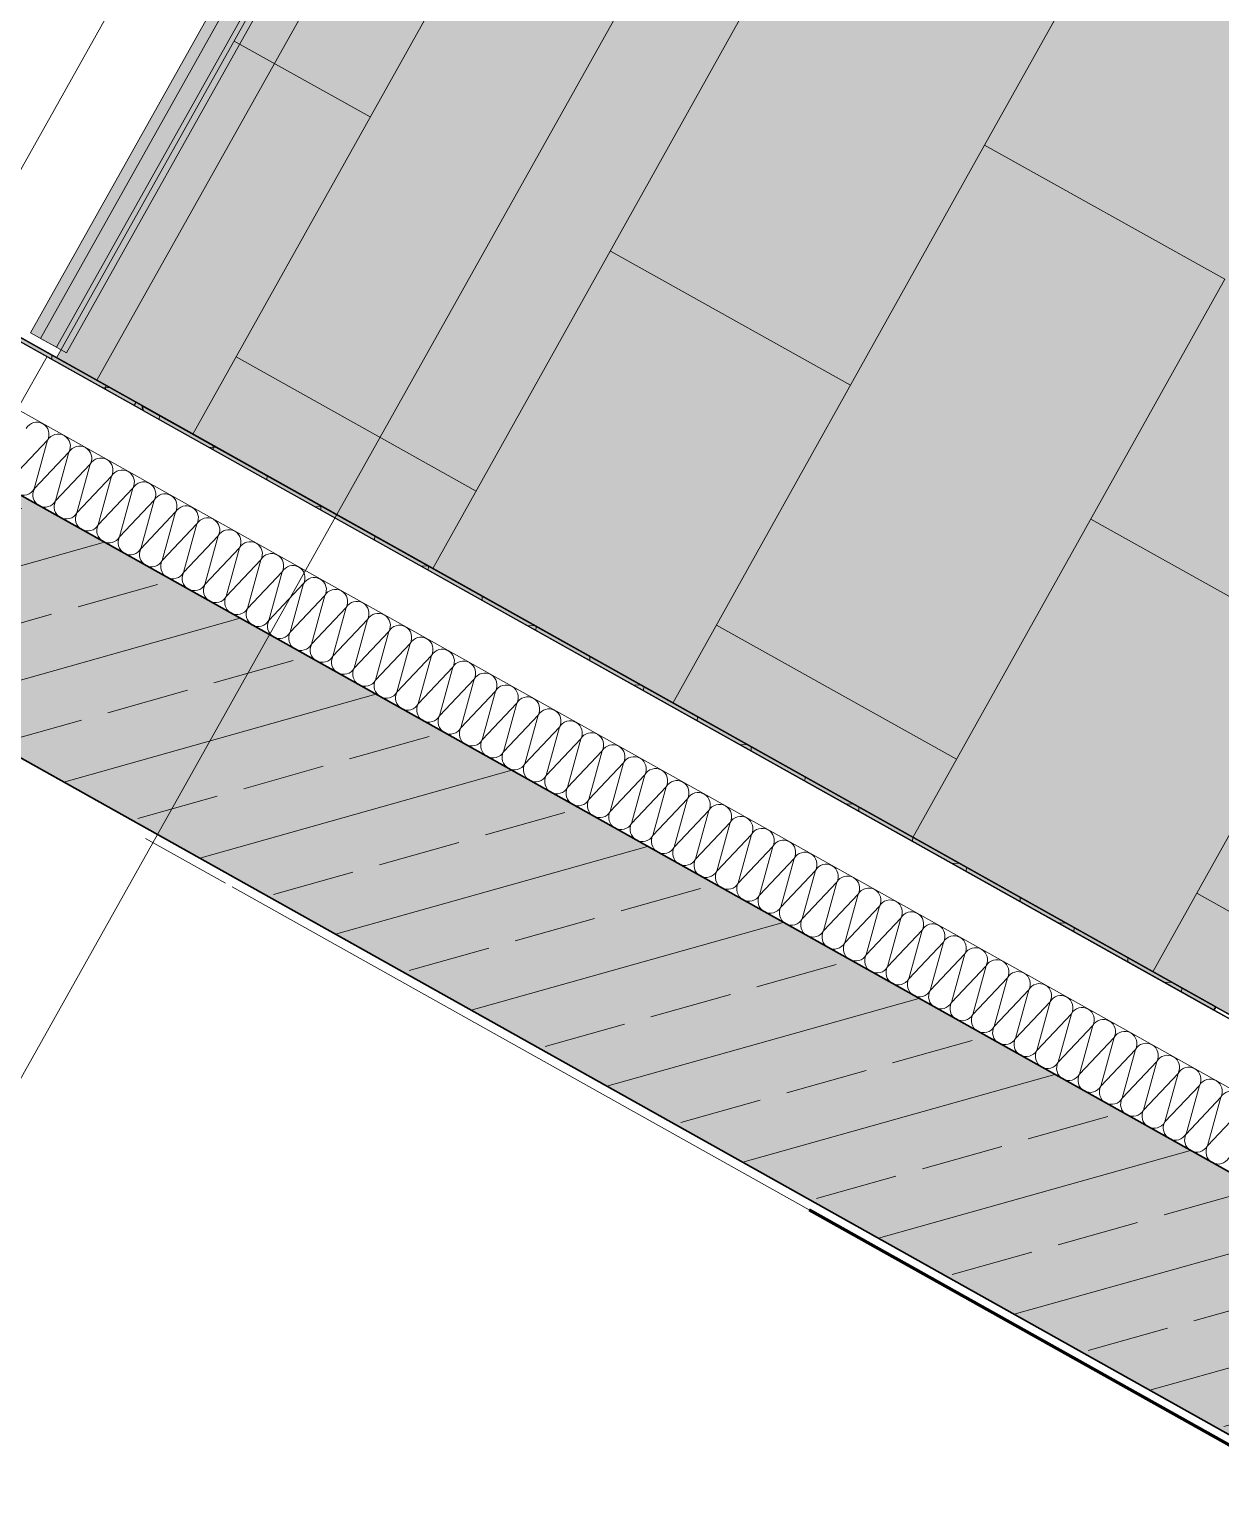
# Model space of a CAD drawing. Header units: metres. Extents: x -36 to 59, y 39 to 183.
# Drawn here: x -22.973 to -21.674, y 116.321 to 117.91 of the extents above; entities that cross this region are included whole.
import ezdxf

# ---------------------------------------------------------------- set-up
doc = ezdxf.new("R2010")
doc.units = ezdxf.units.M
doc.header["$MEASUREMENT"] = 0
for name, pattern in [('Achse', [0.0023, 0.0015, -0.0008]), ('Punktlinie', [0.0035, 0, -0.0035]), ('Strichlinie', [0.004, 0.003, -0.001]), ('Strichlinie-unter-Schnitt', [0.0024, 0.0016, -0.0008]), ('Strichpunktlinie', [0.006703, 0.003528, -0.001764, 0, -0.001411]), ('Wipeout_Contour', [1, 0, -1])]:
    doc.linetypes.add(name, pattern=pattern)
for name, color, linetype in [('00  Raster', 7, 'Continuous'), ('00  Raster Ausbau', 7, 'Continuous'), ('10  Decken', 7, 'Continuous'), ('10  Dächer', 7, 'Continuous'), ('10  Fassade', 7, 'Continuous'), ('10  Fassade_Deckschraffur', 7, 'Continuous'), ('10  Fassade_Schnittschraffur', 7, 'Continuous'), ('10  Treppen + Rampen', 7, 'Continuous'), ('10  Wand Massiv', 7, 'Continuous'), ('10  Wand Massiv_Deckschraffur', 7, 'Continuous'), ('10  Wand Massiv_Schnittschraffur', 7, 'Continuous'), ('20  Absturzsicherung', 7, 'Continuous'), ('20  Dach Aufbauten', 7, 'Continuous'), ('20  Dach Aufbauten_Deckschraffur', 7, 'Continuous'), ('30  Grundstück Grenze', 7, 'Continuous'), ('50  NUF - Raumstempel', 7, 'Continuous')]:
    doc.layers.add(name, color=color, linetype=linetype)

# ---------------------------------------------------------------- blocks, each defined once
blk = doc.blocks.new('*X1', base_point=(-0.1628, 98.0075))
at = {"layer": '20  Dach Aufbauten_Deckschraffur', "color": 9, "linetype": 'Continuous', "lineweight": 18, "ltscale": 1000}
for p, q in [((-21.9312, 117.7838), (-21.4924, 118.5696)), ((-22.7946, 117.4682), (-22.455, 118.0763)), ((-22.7946, 117.4682), (-22.455, 118.0763)), ((-22.5329, 117.3216), (-22.1931, 117.9301)), ((-22.6013, 117.8144), (-22.7496, 117.8972)), ((-22.2712, 117.1749), (-21.9312, 117.7838)), ((-22.2712, 117.1749), (-21.9312, 117.7838)), ((-21.6693, 117.6375), (-21.9312, 117.7838)), ((-22.0775, 117.5219), (-22.3394, 117.6681)), ((-22.0095, 117.0283), (-21.6693, 117.6375)), ((-22.4857, 117.4062), (-22.7476, 117.5525)), ((-21.7478, 116.8817), (-21.4073, 117.4913)), ((-21.7478, 116.8817), (-21.4073, 117.4913)), ((-21.5536, 117.2293), (-21.8155, 117.3756)), ((-21.9618, 117.1137), (-22.2237, 117.2599)), ((-21.4379, 116.8211), (-21.6999, 116.9674))]:
    blk.add_line(p, q, dxfattribs=at)
blk = doc.blocks.new('*X9', base_point=(-0.1628, 98.0075))
at = {"layer": '10  Wand Massiv_Schnittschraffur', "color": 98, "linetype": 'Continuous', "lineweight": 13, "ltscale": 1000, "true_color": 0x000100}
for p, q in [((-22.9532, 117.4616), (-22.9909, 117.4216)), ((-22.9532, 117.4616), (-22.9677, 117.4085)), ((-22.93, 117.4485), (-22.9677, 117.4085)), ((-22.93, 117.4485), (-22.9444, 117.3955)), ((-22.9067, 117.4355), (-22.9444, 117.3955)), ((-22.9067, 117.4355), (-22.9211, 117.3825)), ((-22.8834, 117.4225), (-22.9211, 117.3825)), ((-22.8834, 117.4225), (-22.8979, 117.3694)), ((-22.8602, 117.4094), (-22.8979, 117.3694)), ((-22.8602, 117.4094), (-22.8746, 117.3564)), ((-22.8369, 117.3964), (-22.8746, 117.3564)), ((-22.8369, 117.3964), (-22.8513, 117.3433)), ((-22.8136, 117.3834), (-22.8513, 117.3433)), ((-22.8136, 117.3834), (-22.8281, 117.3303)), ((-22.7904, 117.3703), (-22.8281, 117.3303)), ((-22.7904, 117.3703), (-22.8048, 117.3173)), ((-22.7671, 117.3573), (-22.8048, 117.3173)), ((-22.7671, 117.3573), (-22.7816, 117.3042)), ((-22.7439, 117.3443), (-22.7816, 117.3042)), ((-22.7439, 117.3443), (-22.7583, 117.2912)), ((-22.7206, 117.3312), (-22.7583, 117.2912)), ((-22.7206, 117.3312), (-22.735, 117.2782)), ((-22.6973, 117.3182), (-22.735, 117.2782)), ((-22.6973, 117.3182), (-22.7118, 117.2651)), ((-22.6741, 117.3052), (-22.7118, 117.2651)), ((-22.6741, 117.3052), (-22.6885, 117.2521)), ((-22.6508, 117.2921), (-22.6885, 117.2521)), ((-22.6508, 117.2921), (-22.6652, 117.2391)), ((-22.6275, 117.2791), (-22.6652, 117.2391)), ((-22.6275, 117.2791), (-22.642, 117.226)), ((-22.6043, 117.266), (-22.642, 117.226)), ((-22.6043, 117.266), (-22.6187, 117.213)), ((-22.581, 117.253), (-22.6187, 117.213)), ((-22.581, 117.253), (-22.5954, 117.2)), ((-22.5577, 117.24), (-22.5954, 117.2)), ((-22.5577, 117.24), (-22.5722, 117.1869)), ((-22.5345, 117.2269), (-22.5722, 117.1869)), ((-22.5345, 117.2269), (-22.5489, 117.1739)), ((-22.5112, 117.2139), (-22.5489, 117.1739)), ((-22.5112, 117.2139), (-22.5257, 117.1609)), ((-22.488, 117.2009), (-22.5257, 117.1609)), ((-22.488, 117.2009), (-22.5024, 117.1478)), ((-22.4647, 117.1878), (-22.5024, 117.1478)), ((-22.4647, 117.1878), (-22.4791, 117.1348)), ((-22.4414, 117.1748), (-22.4791, 117.1348)), ((-22.4414, 117.1748), (-22.4559, 117.1218)), ((-22.4182, 117.1618), (-22.4559, 117.1218)), ((-22.4182, 117.1618), (-22.4326, 117.1087)), ((-22.3949, 117.1487), (-22.4326, 117.1087)), ((-22.3949, 117.1487), (-22.4093, 117.0957)), ((-22.3716, 117.1357), (-22.4093, 117.0957)), ((-22.3716, 117.1357), (-22.3861, 117.0827)), ((-22.3484, 117.1227), (-22.3861, 117.0827)), ((-22.3484, 117.1227), (-22.3628, 117.0696)), ((-22.3251, 117.1096), (-22.3628, 117.0696)), ((-22.3251, 117.1096), (-22.3395, 117.0566)), ((-22.3018, 117.0966), (-22.3395, 117.0566)), ((-22.3018, 117.0966), (-22.3163, 117.0435)), ((-22.2786, 117.0836), (-22.3163, 117.0435)), ((-22.2786, 117.0836), (-22.293, 117.0305)), ((-22.2553, 117.0705), (-22.293, 117.0305)), ((-22.2553, 117.0705), (-22.2698, 117.0175)), ((-22.232, 117.0575), (-22.2698, 117.0175)), ((-22.232, 117.0575), (-22.2465, 117.0044)), ((-22.2088, 117.0445), (-22.2465, 117.0044)), ((-22.2088, 117.0445), (-22.2232, 116.9914)), ((-22.1855, 117.0314), (-22.2232, 116.9914)), ((-22.1855, 117.0314), (-22.2, 116.9784)), ((-22.1623, 117.0184), (-22.2, 116.9784)), ((-22.1623, 117.0184), (-22.1767, 116.9653)), ((-22.139, 117.0053), (-22.1767, 116.9653)), ((-22.139, 117.0053), (-22.1534, 116.9523)), ((-22.1157, 116.9923), (-22.1534, 116.9523)), ((-22.1157, 116.9923), (-22.1302, 116.9393)), ((-22.0925, 116.9793), (-22.1302, 116.9393)), ((-22.0925, 116.9793), (-22.1069, 116.9262)), ((-22.0692, 116.9662), (-22.1069, 116.9262)), ((-22.0692, 116.9662), (-22.0836, 116.9132)), ((-22.0459, 116.9532), (-22.0836, 116.9132)), ((-22.0459, 116.9532), (-22.0604, 116.9002)), ((-22.0227, 116.9402), (-22.0604, 116.9002)), ((-22.0227, 116.9402), (-22.0371, 116.8871)), ((-21.9994, 116.9271), (-22.0371, 116.8871)), ((-21.9994, 116.9271), (-22.0138, 116.8741)), ((-21.9761, 116.9141), (-22.0138, 116.8741)), ((-21.9761, 116.9141), (-21.9906, 116.8611)), ((-21.9529, 116.9011), (-21.9906, 116.8611)), ((-21.9529, 116.9011), (-21.9673, 116.848)), ((-21.9296, 116.888), (-21.9673, 116.848)), ((-21.9296, 116.888), (-21.9441, 116.835)), ((-21.9064, 116.875), (-21.9441, 116.835)), ((-21.9064, 116.875), (-21.9208, 116.822)), ((-21.8831, 116.862), (-21.9208, 116.822)), ((-21.8831, 116.862), (-21.8975, 116.8089)), ((-21.8598, 116.8489), (-21.8975, 116.8089)), ((-21.8598, 116.8489), (-21.8743, 116.7959)), ((-21.8366, 116.8359), (-21.8743, 116.7959)), ((-21.8366, 116.8359), (-21.851, 116.7829)), ((-21.8133, 116.8229), (-21.851, 116.7829)), ((-21.8133, 116.8229), (-21.8277, 116.7698)), ((-21.79, 116.8098), (-21.8277, 116.7698)), ((-21.79, 116.8098), (-21.8045, 116.7568)), ((-21.7668, 116.7968), (-21.8045, 116.7568)), ((-21.7668, 116.7968), (-21.7812, 116.7437)), ((-21.7435, 116.7838), (-21.7812, 116.7437)), ((-21.7435, 116.7838), (-21.7579, 116.7307)), ((-21.7202, 116.7707), (-21.7579, 116.7307)), ((-21.7202, 116.7707), (-21.7347, 116.7177)), ((-21.697, 116.7577), (-21.7347, 116.7177)), ((-21.697, 116.7577), (-21.7114, 116.7046)), ((-21.6737, 116.7447), (-21.7114, 116.7046)), ((-21.6737, 116.7447), (-21.6882, 116.6916)), ((-21.6505, 116.7316), (-21.6882, 116.6916))]:
    blk.add_line(p, q, dxfattribs=at)
for centre, start, end in [((-22.9649, 117.4681), 60.738, 150.738), ((-22.9649, 117.4681), 330.738, 60.738), ((-22.9416, 117.4551), 60.738, 150.738), ((-22.9416, 117.4551), 330.738, 60.738), ((-22.9183, 117.442), 60.738, 150.738), ((-22.9183, 117.442), 330.738, 60.738), ((-22.8951, 117.429), 60.738, 150.738), ((-22.8951, 117.429), 330.738, 60.738), ((-22.8718, 117.4159), 60.738, 150.738), ((-22.8718, 117.4159), 330.738, 60.738), ((-22.8485, 117.4029), 60.738, 150.738), ((-22.8485, 117.4029), 330.738, 60.738), ((-22.9793, 117.415), 240.738, 330.738), ((-22.956, 117.402), 150.738, 240.738), ((-22.956, 117.402), 240.738, 330.738), ((-22.9328, 117.389), 150.738, 240.738), ((-22.8253, 117.3899), 60.738, 150.738), ((-22.8253, 117.3899), 330.738, 60.738), ((-22.9328, 117.389), 240.738, 330.738), ((-22.9095, 117.3759), 150.738, 240.738), ((-22.802, 117.3768), 60.738, 150.738), ((-22.802, 117.3768), 330.738, 60.738), ((-22.9095, 117.3759), 240.738, 330.738), ((-22.8862, 117.3629), 150.738, 240.738), ((-22.7787, 117.3638), 60.738, 150.738), ((-22.7787, 117.3638), 330.738, 60.738), ((-22.7555, 117.3508), 60.738, 150.738), ((-22.8862, 117.3629), 240.738, 330.738), ((-22.863, 117.3499), 150.738, 240.738), ((-22.7555, 117.3508), 330.738, 60.738), ((-22.7322, 117.3377), 60.738, 150.738), ((-22.7322, 117.3377), 330.738, 60.738), ((-22.863, 117.3499), 240.738, 330.738), ((-22.8397, 117.3368), 150.738, 240.738), ((-22.709, 117.3247), 60.738, 150.738), ((-22.709, 117.3247), 330.738, 60.738), ((-22.8397, 117.3368), 240.738, 330.738), ((-22.8165, 117.3238), 150.738, 240.738), ((-22.8165, 117.3238), 240.738, 330.738), ((-22.7932, 117.3108), 150.738, 240.738), ((-22.6857, 117.3117), 60.738, 150.738), ((-22.6857, 117.3117), 330.738, 60.738), ((-22.7932, 117.3108), 240.738, 330.738), ((-22.7699, 117.2977), 150.738, 240.738), ((-22.6624, 117.2986), 60.738, 150.738), ((-22.6624, 117.2986), 330.738, 60.738), ((-22.7699, 117.2977), 240.738, 330.738), ((-22.7467, 117.2847), 150.738, 240.738), ((-22.6392, 117.2856), 60.738, 150.738), ((-22.6392, 117.2856), 330.738, 60.738), ((-22.6159, 117.2726), 60.738, 150.738), ((-22.6159, 117.2726), 330.738, 60.738), ((-22.7467, 117.2847), 240.738, 330.738), ((-22.7234, 117.2717), 150.738, 240.738), ((-22.5926, 117.2595), 60.738, 150.738), ((-22.5926, 117.2595), 330.738, 60.738), ((-22.7234, 117.2717), 240.738, 330.738), ((-22.7001, 117.2586), 150.738, 240.738), ((-22.7001, 117.2586), 240.738, 330.738), ((-22.6769, 117.2456), 150.738, 240.738), ((-22.5694, 117.2465), 60.738, 150.738), ((-22.5694, 117.2465), 330.738, 60.738), ((-22.6769, 117.2456), 240.738, 330.738), ((-22.6536, 117.2326), 150.738, 240.738), ((-22.5461, 117.2335), 60.738, 150.738), ((-22.5461, 117.2335), 330.738, 60.738), ((-22.6536, 117.2326), 240.738, 330.738), ((-22.6303, 117.2195), 150.738, 240.738), ((-22.5228, 117.2204), 60.738, 150.738), ((-22.5228, 117.2204), 330.738, 60.738), ((-22.4996, 117.2074), 60.738, 150.738), ((-22.6303, 117.2195), 240.738, 330.738), ((-22.6071, 117.2065), 150.738, 240.738), ((-22.4996, 117.2074), 330.738, 60.738), ((-22.4763, 117.1944), 60.738, 150.738), ((-22.4763, 117.1944), 330.738, 60.738), ((-22.6071, 117.2065), 240.738, 330.738), ((-22.5838, 117.1934), 150.738, 240.738), ((-22.4531, 117.1813), 60.738, 150.738), ((-22.4531, 117.1813), 330.738, 60.738), ((-22.5838, 117.1934), 240.738, 330.738), ((-22.5605, 117.1804), 150.738, 240.738), ((-22.5605, 117.1804), 240.738, 330.738), ((-22.5373, 117.1674), 150.738, 240.738), ((-22.4298, 117.1683), 60.738, 150.738), ((-22.4298, 117.1683), 330.738, 60.738), ((-22.5373, 117.1674), 240.738, 330.738), ((-22.514, 117.1543), 150.738, 240.738), ((-22.4065, 117.1552), 60.738, 150.738), ((-22.4065, 117.1552), 330.738, 60.738), ((-22.514, 117.1543), 240.738, 330.738), ((-22.4908, 117.1413), 150.738, 240.738), ((-22.3833, 117.1422), 60.738, 150.738), ((-22.3833, 117.1422), 330.738, 60.738), ((-22.36, 117.1292), 60.738, 150.738), ((-22.36, 117.1292), 330.738, 60.738), ((-22.4908, 117.1413), 240.738, 330.738), ((-22.4675, 117.1283), 150.738, 240.738), ((-22.3367, 117.1161), 60.738, 150.738), ((-22.3367, 117.1161), 330.738, 60.738), ((-22.4675, 117.1283), 240.738, 330.738), ((-22.4442, 117.1152), 150.738, 240.738), ((-22.4442, 117.1152), 240.738, 330.738), ((-22.421, 117.1022), 150.738, 240.738), ((-22.3135, 117.1031), 60.738, 150.738), ((-22.3135, 117.1031), 330.738, 60.738), ((-22.421, 117.1022), 240.738, 330.738), ((-22.3977, 117.0892), 150.738, 240.738), ((-22.2902, 117.0901), 60.738, 150.738), ((-22.2902, 117.0901), 330.738, 60.738), ((-22.3977, 117.0892), 240.738, 330.738), ((-22.3744, 117.0761), 150.738, 240.738), ((-22.2669, 117.077), 60.738, 150.738), ((-22.2669, 117.077), 330.738, 60.738), ((-22.2437, 117.064), 60.738, 150.738), ((-22.3744, 117.0761), 240.738, 330.738), ((-22.3512, 117.0631), 150.738, 240.738), ((-22.2437, 117.064), 330.738, 60.738), ((-22.2204, 117.051), 60.738, 150.738), ((-22.2204, 117.051), 330.738, 60.738), ((-22.3512, 117.0631), 240.738, 330.738), ((-22.3279, 117.0501), 150.738, 240.738), ((-22.1972, 117.0379), 60.738, 150.738), ((-22.1972, 117.0379), 330.738, 60.738), ((-22.3279, 117.0501), 240.738, 330.738), ((-22.3046, 117.037), 150.738, 240.738), ((-22.3046, 117.037), 240.738, 330.738), ((-22.2814, 117.024), 150.738, 240.738), ((-22.1739, 117.0249), 60.738, 150.738), ((-22.1739, 117.0249), 330.738, 60.738), ((-22.2814, 117.024), 240.738, 330.738), ((-22.2581, 117.011), 150.738, 240.738), ((-22.1506, 117.0119), 60.738, 150.738), ((-22.1506, 117.0119), 330.738, 60.738), ((-22.2581, 117.011), 240.738, 330.738), ((-22.2349, 116.9979), 150.738, 240.738), ((-22.1274, 116.9988), 60.738, 150.738), ((-22.1274, 116.9988), 330.738, 60.738), ((-22.1041, 116.9858), 60.738, 150.738), ((-22.1041, 116.9858), 330.738, 60.738), ((-22.2349, 116.9979), 240.738, 330.738), ((-22.2116, 116.9849), 150.738, 240.738), ((-22.0808, 116.9728), 60.738, 150.738), ((-22.0808, 116.9728), 330.738, 60.738), ((-22.2116, 116.9849), 240.738, 330.738), ((-22.1883, 116.9719), 150.738, 240.738), ((-22.0576, 116.9597), 60.738, 150.738), ((-22.0576, 116.9597), 330.738, 60.738), ((-22.1883, 116.9719), 240.738, 330.738), ((-22.1651, 116.9588), 150.738, 240.738), ((-22.1651, 116.9588), 240.738, 330.738), ((-22.1418, 116.9458), 150.738, 240.738), ((-22.0343, 116.9467), 60.738, 150.738), ((-22.0343, 116.9467), 330.738, 60.738), ((-22.1418, 116.9458), 240.738, 330.738), ((-22.1185, 116.9328), 150.738, 240.738), ((-22.011, 116.9337), 60.738, 150.738), ((-22.011, 116.9337), 330.738, 60.738), ((-21.9878, 116.9206), 60.738, 150.738), ((-22.1185, 116.9328), 240.738, 330.738), ((-22.0953, 116.9197), 150.738, 240.738), ((-21.9878, 116.9206), 330.738, 60.738), ((-21.9645, 116.9076), 60.738, 150.738), ((-21.9645, 116.9076), 330.738, 60.738), ((-22.0953, 116.9197), 240.738, 330.738), ((-22.072, 116.9067), 150.738, 240.738), ((-21.9413, 116.8946), 60.738, 150.738), ((-21.9413, 116.8946), 330.738, 60.738), ((-22.072, 116.9067), 240.738, 330.738), ((-22.0487, 116.8936), 150.738, 240.738), ((-22.0487, 116.8936), 240.738, 330.738), ((-22.0255, 116.8806), 150.738, 240.738), ((-21.918, 116.8815), 60.738, 150.738), ((-21.918, 116.8815), 330.738, 60.738), ((-22.0255, 116.8806), 240.738, 330.738), ((-22.0022, 116.8676), 150.738, 240.738), ((-21.8947, 116.8685), 60.738, 150.738), ((-21.8947, 116.8685), 330.738, 60.738), ((-22.0022, 116.8676), 240.738, 330.738), ((-21.979, 116.8545), 150.738, 240.738), ((-21.8715, 116.8554), 60.738, 150.738), ((-21.8715, 116.8554), 330.738, 60.738), ((-21.8482, 116.8424), 60.738, 150.738), ((-21.979, 116.8545), 240.738, 330.738), ((-21.9557, 116.8415), 150.738, 240.738), ((-21.8482, 116.8424), 330.738, 60.738), ((-21.8249, 116.8294), 60.738, 150.738), ((-21.8249, 116.8294), 330.738, 60.738), ((-21.9557, 116.8415), 240.738, 330.738), ((-21.9324, 116.8285), 150.738, 240.738), ((-21.8017, 116.8163), 60.738, 150.738), ((-21.8017, 116.8163), 330.738, 60.738), ((-21.9324, 116.8285), 240.738, 330.738), ((-21.9092, 116.8154), 150.738, 240.738), ((-21.9092, 116.8154), 240.738, 330.738), ((-21.8859, 116.8024), 150.738, 240.738), ((-21.7784, 116.8033), 60.738, 150.738), ((-21.7784, 116.8033), 330.738, 60.738), ((-21.8859, 116.8024), 240.738, 330.738), ((-21.8626, 116.7894), 150.738, 240.738), ((-21.7551, 116.7903), 60.738, 150.738), ((-21.7551, 116.7903), 330.738, 60.738), ((-21.8626, 116.7894), 240.738, 330.738), ((-21.8394, 116.7763), 150.738, 240.738), ((-21.7319, 116.7772), 60.738, 150.738), ((-21.7319, 116.7772), 330.738, 60.738), ((-21.7086, 116.7642), 60.738, 150.738), ((-21.7086, 116.7642), 330.738, 60.738), ((-21.8394, 116.7763), 240.738, 330.738), ((-21.8161, 116.7633), 150.738, 240.738), ((-21.6853, 116.7512), 60.738, 150.738), ((-21.6853, 116.7512), 330.738, 60.738), ((-21.8161, 116.7633), 240.738, 330.738), ((-21.7928, 116.7503), 150.738, 240.738), ((-21.7928, 116.7503), 240.738, 330.738), ((-21.7696, 116.7372), 150.738, 240.738), ((-21.6621, 116.7381), 60.738, 150.738), ((-21.7696, 116.7372), 240.738, 330.738), ((-21.7463, 116.7242), 150.738, 240.738), ((-21.7463, 116.7242), 240.738, 330.738), ((-21.7231, 116.7112), 150.738, 240.738), ((-21.7231, 116.7112), 240.738, 330.738), ((-21.6998, 116.6981), 150.738, 240.738), ((-21.6998, 116.6981), 240.738, 330.738), ((-21.6765, 116.6851), 150.738, 240.738), ((-21.6765, 116.6851), 240.738, 330.738)]:
    blk.add_arc(centre, 0.0133, start, end, dxfattribs=at)

msp = doc.modelspace()

# ---------------------------------------------------------------- hatches: boundary and pattern name
at = {"layer": '10  Wand Massiv_Schnittschraffur', "linetype": 'Continuous', "lineweight": 100}
msp.add_hatch(color=6, dxfattribs=at).paths.add_polyline_path([(-21.1013, 116.3475), (-23.0951, 117.4646), (-23.2173, 117.2465), (-21.2235, 116.1294)])
at = {"layer": '10  Wand Massiv_Schnittschraffur', "linetype": 'Continuous', "lineweight": 13, "true_color": 0x000100}
h = msp.add_hatch(dxfattribs=at)
h.set_pattern_fill('Beton__Stahlbeton_0002', color=98, style=0, pattern_type=2)
h.set_pattern_definition([(195.73796, (0, 0), (-0.03254858, 0.11550147), []), (195.73796, (0.01627, -0.05775), (-0.03254858, 0.11550147), [0.09, -0.03])])
h.paths.add_polyline_path([(-21.1013, 116.3475), (-23.0951, 117.4646), (-23.2173, 117.2465), (-21.2235, 116.1294)])
at = {"layer": '20  Dach Aufbauten_Deckschraffur', "linetype": 'Continuous', "lineweight": 18, "true_color": 0xefefef}
msp.add_hatch(color=7, dxfattribs=at).paths.add_polyline_path([(-18.7395, 125.0541), (-22.9433, 117.5515), (-21.0851, 116.5104), (-20.8432, 116.9422), (-20.1857, 118.1156), (-20.1988, 118.1229), (-16.8945, 124.0203)])

# ---------------------------------------------------------------- linework, layer by layer
at = {"layer": '10  Decken', "color": 7, "linetype": 'Punktlinie', "lineweight": 13, "ltscale": 1000, "flags": 128}
msp.add_lwpolyline([(1.6639, 161.776), (-18.7726, 125.3019), (-16.6353, 124.1043), (-21.0101, 116.2964), (-22.973, 117.3962), (-23.0952, 117.1781), (-10.2099, 109.9585), (-9.9704, 110.3859), (-3.4571, 122.0106), (-0.8442, 120.5466), (0.5391, 119.7715)], dxfattribs=at)
at = {"layer": '10  Dächer', "color": 255, "linetype": 'Punktlinie', "lineweight": 18, "ltscale": 1000, "flags": 128}
msp.add_lwpolyline([(-23.1474, 117.494), (-21.0101, 116.2964), (-16.6353, 124.1043), (-18.7726, 125.3019)], close=True, dxfattribs=at)
at = {"layer": '10  Fassade', "color": 7, "linetype": 'Strichlinie', "lineweight": 25, "ltscale": 1000, "flags": 128}
msp.add_lwpolyline([(-21.6748, 116.8408), (-21.6767, 116.8373)], dxfattribs=at)
at = {"layer": '10  Wand Massiv', "color": 7, "linetype": 'Continuous', "lineweight": 35, "ltscale": 1000}
msp.add_line((-21.1013, 116.3475), (-23.0951, 117.4646), dxfattribs=at)
at = {"layer": '10  Wand Massiv', "color": 7, "linetype": 'Continuous', "lineweight": 35, "ltscale": 1000, "flags": 128}
msp.add_lwpolyline([(-23.2173, 117.2465), (-21.2235, 116.1294)], dxfattribs=at)
at = {"layer": '20  Dach Aufbauten', "color": 7, "linetype": 'Continuous', "lineweight": 13, "ltscale": 1000, "flags": 128}
msp.add_lwpolyline([(-18.7395, 125.0541), (-22.9433, 117.5515), (-21.0851, 116.5104), (-20.8432, 116.9422), (-20.1857, 118.1156), (-20.1988, 118.1229), (-16.8945, 124.0203)], close=True, dxfattribs=at)

# ---------------------------------------------------------------- block references
at = {"layer": '10  Treppen + Rampen', "color": 7, "linetype": 'Continuous', "lineweight": 13, "ltscale": 1000}
msp.add_blockref('*X1', (-0.1628, 98.0075), dxfattribs=at)

# ---------------------------------------------------------------- next in the draw order: wipeouts: each hides what was drawn before it
at = {"color": 254, "linetype": 'Wipeout_Contour', "lineweight": 0, "ltscale": 493.249502}
msp.add_wipeout([(-19.1844, 125.3034), (-23.4615, 117.6699), (-23.287, 117.5722), (-19.01, 125.2056)], dxfattribs=at).dxf.layer = '10  Wand Massiv_Deckschraffur'

# ---------------------------------------------------------------- next in the draw order: wipeouts: each hides what was drawn before it
at = {"color": 254, "linetype": 'Wipeout_Contour', "lineweight": 0, "ltscale": 492.573199}
msp.add_wipeout([(-23.1343, 117.4866), (-18.8573, 125.1201), (-18.8704, 125.1274), (-23.1474, 117.494)], dxfattribs=at).dxf.layer = '10  Wand Massiv_Deckschraffur'

# ---------------------------------------------------------------- next in the draw order: wipeouts: each hides what was drawn before it
at = {"color": 254, "linetype": 'Wipeout_Contour', "lineweight": 0, "ltscale": 492.794558}
msp.add_wipeout([(-19.01, 125.2056), (-23.287, 117.5722), (-23.1474, 117.494), (-18.8704, 125.1274)], dxfattribs=at).dxf.layer = '10  Wand Massiv_Deckschraffur'

# ---------------------------------------------------------------- next in the draw order: hatches: boundary and pattern name
at = {"layer": '20  Absturzsicherung', "linetype": 'Continuous', "lineweight": 0, "true_color": 0xffffff}
for points in [[(-22.0112, 119.2014), (-22.0504, 119.2234), (-22.9718, 117.579), (-22.9325, 117.557)], [(-22.0221, 119.2076), (-22.0395, 119.2173), (-22.9609, 117.5728), (-22.9434, 117.5631)]]:
    msp.add_hatch(color=7, dxfattribs=at).paths.add_polyline_path(points)

# ---------------------------------------------------------------- next in the draw order: linework, layer by layer
at = {"layer": '10  Fassade', "color": 7, "linetype": 'Strichlinie-unter-Schnitt', "lineweight": 18, "ltscale": 1000, "flags": 128}
for points in [[(-22.9999, 117.5833), (-22.952, 117.5564)], [(-22.9862, 117.4953), (-22.952, 117.5564)]]:
    msp.add_lwpolyline(points, dxfattribs=at)
at = {"layer": '10  Fassade', "color": 7, "linetype": 'Strichlinie', "lineweight": 25, "ltscale": 1000, "flags": 128}
for points in [[(-22.8569, 117.5031), (-22.8588, 117.4996)], [(-22.8481, 117.4982), (-22.8501, 117.4947)], [(-21.0408, 116.481), (-21.6767, 116.8373), (-22.8501, 117.4947)], [(-21.0389, 116.4845), (-21.6748, 116.8408), (-22.8481, 117.4982)]]:
    msp.add_lwpolyline(points, dxfattribs=at)
at = {"layer": '10  Wand Massiv', "color": 7, "linetype": 'Continuous', "lineweight": 18, "ltscale": 1000, "flags": 128}
msp.add_lwpolyline([(-23.1343, 117.4866), (-18.8573, 125.1201)], dxfattribs=at)
at = {"layer": '10  Wand Massiv', "color": 7, "linetype": 'Continuous', "lineweight": 13, "ltscale": 1000, "flags": 128}
msp.add_lwpolyline([(-21.0622, 116.4173), (-23.056, 117.5344)], dxfattribs=at)
at = {"layer": '20  Absturzsicherung', "color": 7, "linetype": 'Continuous', "lineweight": 18, "ltscale": 1000}
for p, q in [((-22.0504, 119.2234), (-22.9718, 117.579)), ((-22.0395, 119.2173), (-22.9609, 117.5728)), ((-22.9434, 117.5631), (-22.0221, 119.2076)), ((-22.9325, 117.557), (-22.0112, 119.2014)), ((-22.9718, 117.579), (-22.9325, 117.557)), ((-22.9609, 117.5728), (-22.9434, 117.5631))]:
    msp.add_line(p, q, dxfattribs=at)
at = {"layer": '50  NUF - Raumstempel', "color": 7, "linetype": 'Strichlinie', "lineweight": 13, "ltscale": 1000, "flags": 128}
msp.add_lwpolyline([(-16.8762, 123.8381), (-18.7692, 124.8988), (-22.8996, 117.5271), (-21.0066, 116.4664)], close=True, dxfattribs=at)

# ---------------------------------------------------------------- next in the draw order: block references
at = {"layer": '10  Treppen + Rampen', "color": 7, "linetype": 'Continuous', "lineweight": 13, "ltscale": 1000}
msp.add_blockref('*X9', (-0.1628, 98.0075), dxfattribs=at)

# ---------------------------------------------------------------- next in the draw order: wipeouts: each hides what was drawn before it
at = {"color": 254, "linetype": 'Wipeout_Contour', "lineweight": 0, "ltscale": 483.655818}
msp.add_wipeout([(-22.3986, 119.8656), (-22.4021, 119.8675), (-23.7194, 117.5164), (-23.7159, 117.5145)], dxfattribs=at).dxf.layer = '10  Fassade_Deckschraffur'

# ---------------------------------------------------------------- next in the draw order: linework, layer by layer
at = {"layer": '10  Fassade', "color": 7, "linetype": 'Strichlinie', "lineweight": 25, "ltscale": 1000, "flags": 128}
for points in [[(-22.8588, 117.4996), (-23.1947, 117.6878)], [(-22.8569, 117.5031), (-23.1927, 117.6913)]]:
    msp.add_lwpolyline(points, dxfattribs=at)

# ---------------------------------------------------------------- next in the draw order: wipeouts: each hides what was drawn before it
at = {"color": 254, "linetype": 'Wipeout_Contour', "lineweight": 0, "ltscale": 476.134183}
msp.add_wipeout([(-22.8499, 117.4992), (-22.8484, 117.4937), (-21.0408, 116.481), (-21.0389, 116.4845)], dxfattribs=at).dxf.layer = '10  Fassade_Deckschraffur'

# ---------------------------------------------------------------- next in the draw order: linework, layer by layer
at = {"layer": '10  Fassade', "color": 7, "linetype": 'Continuous', "lineweight": 25, "ltscale": 1000, "flags": 128}
msp.add_lwpolyline([(-21.0408, 116.481), (-22.8484, 117.4937)], dxfattribs=at)
at = {"layer": '10  Fassade', "color": 7, "linetype": 'Strichlinie', "lineweight": 25, "ltscale": 1000, "flags": 128}
msp.add_lwpolyline([(-21.6811, 116.8397), (-21.6791, 116.8432)], dxfattribs=at)

# ---------------------------------------------------------------- next in the draw order: wipeouts: each hides what was drawn before it
at = {"color": 254, "linetype": 'Wipeout_Contour', "lineweight": 0, "ltscale": 479.320158}
msp.add_wipeout([(-23.1947, 117.6878), (-22.8588, 117.4996), (-22.8569, 117.5031), (-23.1927, 117.6913)], dxfattribs=at).dxf.layer = '10  Fassade_Deckschraffur'

# ---------------------------------------------------------------- next in the draw order: hatches: boundary and pattern name
at = {"layer": '10  Fassade_Schnittschraffur', "linetype": 'Continuous', "lineweight": 0, "true_color": 0xffffff}
msp.add_hatch(color=7, dxfattribs=at).paths.add_polyline_path([(-21.6791, 116.8432), (-23.1927, 117.6913), (-23.1947, 117.6878), (-21.6811, 116.8397)])
at = {"layer": '10  Fassade_Schnittschraffur', "linetype": 'Continuous', "lineweight": 13, "true_color": 0x000100}
h = msp.add_hatch(dxfattribs=at)
h.set_pattern_fill('Dämmung__hart_1_0002', color=98, style=0, pattern_type=2)
h.set_pattern_definition([(87.605446, (0, 0), (-0.059947608, 0.00250684), []), (177.605446, (0, 0), (0.00250684, 0.059947608), [])])
h.paths.add_polyline_path([(-21.6791, 116.8432), (-23.1927, 117.6913), (-23.1947, 117.6878), (-21.6811, 116.8397)])

# ---------------------------------------------------------------- next in the draw order: linework, layer by layer
at = {"layer": '00  Raster', "color": 7, "linetype": 'Strichpunktlinie', "lineweight": 13, "ltscale": 1000}
for p, q in [((-23.386, 116.0453), (2.099, 161.5296)), ((-6.2726, 107.7409), (-25.8917, 118.7335))]:
    msp.add_line(p, q, dxfattribs=at)
at = {"layer": '00  Raster Ausbau', "color": 9, "linetype": 'Achse', "lineweight": 18, "ltscale": 1000}
msp.add_line((-21.4432, 116.241), (-24.5986, 118.009), dxfattribs=at)
at = {"layer": '10  Fassade', "color": 7, "linetype": 'Continuous', "lineweight": 25, "ltscale": 1000, "flags": 128}
msp.add_lwpolyline([(-21.6791, 116.8432), (-21.6811, 116.8397), (-23.1947, 117.6878), (-23.1927, 117.6913)], close=True, dxfattribs=at)
for points in [[(-22.8588, 117.4996), (-23.1947, 117.6878)], [(-22.8569, 117.5031), (-23.1927, 117.6913)], [(-22.8569, 117.5031), (-22.8588, 117.4996)], [(-21.0389, 116.4845), (-22.8499, 117.4992)], [(-22.8484, 117.4937), (-22.8499, 117.4992)]]:
    msp.add_lwpolyline(points, dxfattribs=at)
at = {"layer": '10  Fassade', "color": 7, "linetype": 'Strichlinie', "lineweight": 25, "ltscale": 1000, "flags": 128}
for points in [[(-21.6791, 116.8432), (-23.1945, 117.6923)], [(-23.193, 117.6868), (-21.6811, 116.8397)]]:
    msp.add_lwpolyline(points, dxfattribs=at)
at = {"layer": '30  Grundstück Grenze', "color": 1, "linetype": 'Strichpunktlinie', "lineweight": 100, "ltscale": 1000, "flags": 128}
msp.add_lwpolyline([(-28.0576, 119.9473), (-9.9026, 109.7748), (-5.1179, 109.7804)], dxfattribs=at)

doc.saveas('drawing.dxf')
